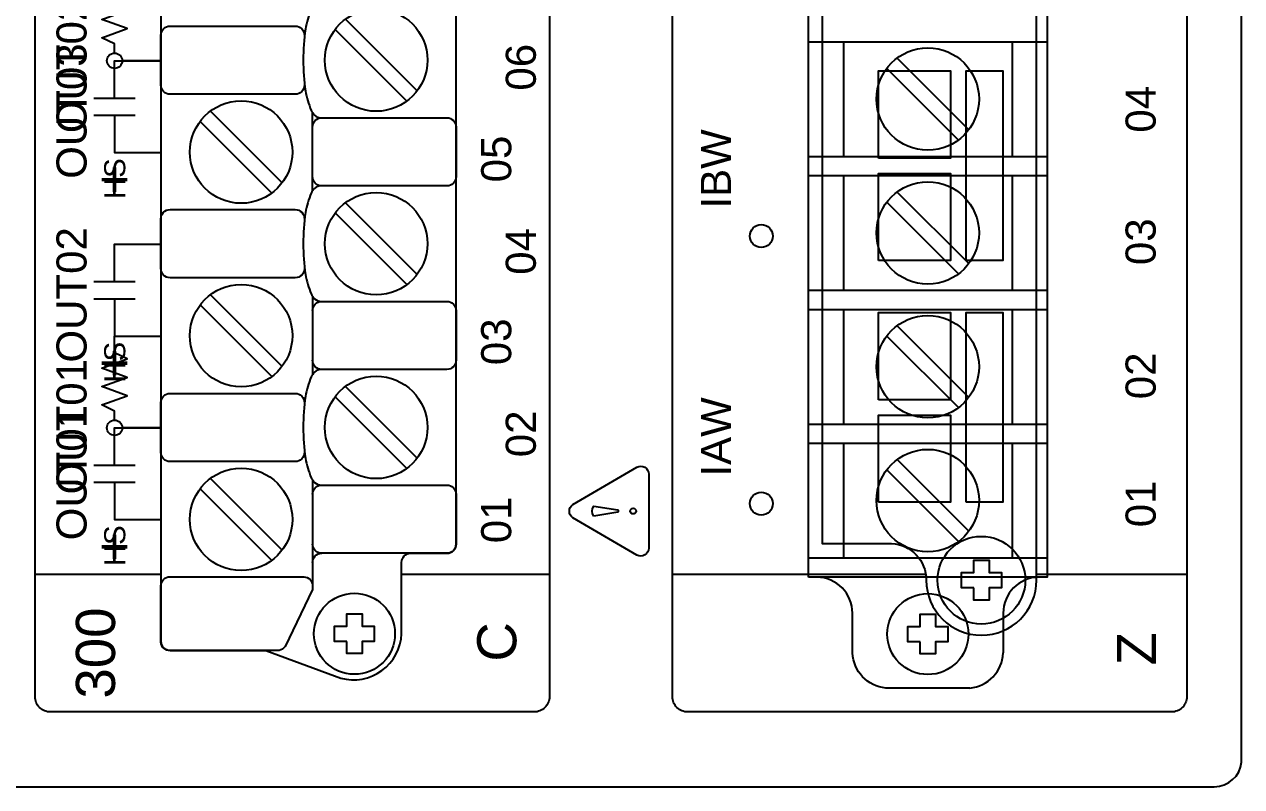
# Model space of a CAD drawing. Extents: x 1 to 47.7, y 0.3 to 34.2.
# Drawn here: x 35.879 to 39.855, y 3.325 to 5.817 of the extents above; entities that cross this region are included whole.
import ezdxf

# ---------------------------------------------------------------- set-up
doc = ezdxf.new("R2010")
doc.units = 0
doc.header["$MEASUREMENT"] = 0
for name, color, linetype in [('1_1__1__SCREW_TERMINAL', 7, 'CONTINUOUS'), ('1_2__2__CONNECTORIZED', 7, 'CONTINUOUS'), ('5_1__0__EMPTY', 7, 'CONTINUOUS'), ('5_2__2___8__OPTOISO_IND_LS', 7, 'CONTINUOUS'), ('5_3__7___8__OPTOISO_IND_LS', 7, 'CONTINUOUS'), ('5_4__4___24__OPTOISO_LS_IN', 7, 'CONTINUOUS'), ('5_5__D___24__OPTOISO_LS_IN', 7, 'CONTINUOUS'), ('5_6__8___8__OPTOISO_IND_LS', 7, 'CONTINUOUS'), ('6_0______DWG_', 7, 'CONTINUOUS')]:
    doc.layers.add(name, color=color, linetype=linetype)
doc.styles.add('ARIAL', font='arial.ttf')

msp = doc.modelspace()

# ---------------------------------------------------------------- linework, layer by layer
at = {"layer": '1_1__1__SCREW_TERMINAL'}
for points in [[(38.4397, 4.0102), (38.4397, 6.6978), (39.2197, 6.6978), (39.2197, 4.0102)], [(38.8049, 3.799), (38.7646, 3.799), (38.7646, 3.849), (38.8049, 3.849), (38.8049, 3.8891), (38.8549, 3.8891), (38.8549, 3.849), (38.8948, 3.849), (38.8948, 3.799), (38.8549, 3.799), (38.8549, 3.7589), (38.8049, 3.7589)]]:
    msp.add_lwpolyline(points, close=True, dxfattribs=at)
for points in [[(38.4397, 5.7603), (39.2197, 5.7603)], [(38.5548, 5.3853), (38.5548, 5.7603)], [(39.1047, 5.7603), (39.1047, 5.3853)], [(38.7292, 5.7065), (38.9634, 5.4724)], [(38.6958, 5.6731), (38.9299, 5.439)], [(38.4397, 5.3853), (39.2197, 5.3853)], [(38.4397, 5.3228), (39.2197, 5.3228)], [(38.5548, 4.9478), (38.5548, 5.3228)], [(39.1047, 5.3228), (39.1047, 4.9478)], [(38.7292, 5.269), (38.9634, 5.0348)], [(38.6958, 5.2356), (38.9299, 5.0014)], [(38.4397, 4.9478), (39.2197, 4.9478)], [(38.4397, 4.8853), (39.2197, 4.8853)], [(38.5548, 4.5103), (38.5548, 4.8853)], [(39.1047, 4.8853), (39.1047, 4.5103)], [(38.7292, 4.8317), (38.9634, 4.5975)], [(38.6958, 4.7982), (38.9299, 4.5641)], [(38.4397, 4.5103), (39.2197, 4.5103)], [(38.4397, 4.4478), (39.2197, 4.4478)], [(38.5548, 4.0728), (38.5548, 4.4478)], [(39.1047, 4.4478), (39.1047, 4.0728)], [(38.7292, 4.3941), (38.9634, 4.16)], [(38.6958, 4.3607), (38.9299, 4.1265)], [(38.4397, 4.0728), (39.2197, 4.0728)], [(37.9956, 4.0192), (38.4397, 4.0192)], [(39.2197, 4.0192), (39.6755, 4.0192)]]:
    msp.add_lwpolyline(points, dxfattribs=at)
for points in [[(38.9669, 3.6474), (38.6925, 3.6474, -0.374201), (38.5838, 3.7621), (38.5837, 3.8922, 0.403969), (38.4678, 4.0102)], [(39.1916, 4.0102, 0.403969), (39.0757, 3.8922), (39.0757, 3.7621, -0.374201)], [(38.9669, 3.6474, 0.374201), (39.0757, 3.7621)]]:
    msp.add_lwpolyline(points, format="xyb", dxfattribs=at)
for centre, radius in [((38.8296, 5.5728), 0.1673), ((38.8296, 5.1352), 0.1673), ((38.8296, 4.6979), 0.1673), ((38.8296, 4.2603), 0.1673), ((38.8297, 3.824), 0.1324)]:
    msp.add_circle(centre, radius, dxfattribs=at)
at = {"layer": '1_2__2__CONNECTORIZED'}
msp.add_lwpolyline([(38.8247, 4, 1), (39.1847, 4), (39.1849, 6.59), (38.9586, 6.59, -0.405199), (38.8447, 6.7099, 0.999995), (38.4846, 6.7099), (38.4848, 4.12), (38.7109, 4.12, -0.399232)], format="xyb", close=True, dxfattribs=at)
for points in [[(38.6682, 5.3799), (38.6682, 5.6649), (38.9032, 5.6649), (38.9032, 5.3799)], [(38.9548, 5.0449), (38.9548, 5.6649), (39.0749, 5.6649), (39.0749, 5.0449)], [(38.6682, 5.0449), (38.6682, 5.3299), (38.9032, 5.3299), (38.9032, 5.0449)], [(38.6682, 4.5899), (38.6682, 4.8749), (38.9032, 4.8749), (38.9032, 4.5899)], [(38.9548, 4.2549), (38.9548, 4.8749), (39.0749, 4.8749), (39.0749, 4.2549)], [(38.6682, 4.2549), (38.6682, 4.5399), (38.9032, 4.5399), (38.9032, 4.2549)], [(38.9796, 3.975), (38.9396, 3.975), (38.9396, 4.025), (38.9796, 4.025), (38.9796, 4.0651), (39.0299, 4.0651), (39.0299, 4.025), (39.0698, 4.025), (39.0698, 3.975), (39.0299, 3.975), (39.0299, 3.9349), (38.9796, 3.9349), (38.9796, 3.975)]]:
    msp.add_lwpolyline(points, close=True, dxfattribs=at)
for points in [[(37.9956, 4.0192), (38.8232, 4.0192)], [(39.1847, 4.0192), (39.6755, 4.0192)]]:
    msp.add_lwpolyline(points, dxfattribs=at)
msp.add_circle((39.0047, 4), 0.1433, dxfattribs=at)
at = {"layer": '5_1__0__EMPTY'}
msp.add_lwpolyline([(36.3247, 8.7815), (36.3247, 3.8004, 0.414215), (36.3547, 3.7704), (36.6675, 3.7705), (36.9123, 3.6796, 0.47859), (37.1108, 3.8246), (37.1108, 4.058, -0.414214), (37.1408, 4.088), (37.2588, 4.088, 0.414213), (37.2888, 4.118), (37.2889, 9.0998, 0.414214), (37.2589, 9.1298), (36.9459, 9.1298), (36.7011, 9.2207, 0.480048), (36.5029, 9.0757), (36.5029, 8.8415, -0.414214), (36.4729, 8.8115), (36.3547, 8.8115, 0.414212), (36.3247, 8.7815), (36.3247, 8.7815)], format="xyb", dxfattribs=at)
msp.add_lwpolyline([(36.9319, 3.8), (36.8916, 3.8), (36.8916, 3.85), (36.9319, 3.85), (36.9319, 3.8901), (36.9819, 3.8901), (36.9819, 3.85), (37.0218, 3.85), (37.0218, 3.8), (36.9819, 3.8), (36.9819, 3.7599), (36.9319, 3.7599)], close=True, dxfattribs=at)
msp.add_circle((36.9567, 3.825), 0.1324, dxfattribs=at)
at = {"layer": '5_2__2___8__OPTOISO_IND_LS'}
for points in [[(37.2588, 4.088, 0.414213), (37.2888, 4.118), (37.2889, 9.0998, 0.414214), (37.2589, 9.1298), (36.9459, 9.1298), (36.7011, 9.2207, 0.480048), (36.5029, 9.0757), (36.5029, 8.8415, -0.414214), (36.4729, 8.8115), (36.3547, 8.8115, 0.414212), (36.3247, 8.7815), (36.3247, 8.7815), (36.3247, 3.8004, 0.414215), (36.3547, 3.7704), (36.6675, 3.7705), (36.9123, 3.6796, 0.47859), (37.1108, 3.8246), (37.1108, 4.058, -0.414214), (37.1408, 4.088)], [(36.8501, 5.8895, 0.191033), (36.8262, 5.881, 0.081668), (36.816, 5.8654, 0.0591), (36.7967, 5.8017, 0.034646), (36.7896, 5.7002, 0.03436), (36.7967, 5.5995, 0.0591), (36.816, 5.5358, 0.081668), (36.8262, 5.5201, 0.191033), (36.8501, 5.5116)], [(36.7934, 5.6265), (36.7934, 5.6186, -0.414214), (36.7634, 5.5886), (36.3547, 5.5886, -0.414214), (36.3247, 5.6186), (36.3247, 5.7815, -0.414214), (36.3547, 5.8115), (36.7634, 5.8115, -0.414214), (36.7934, 5.7815), (36.7934, 5.7746)], [(36.8201, 5.4816, -0.414214), (36.8501, 5.5116), (37.2588, 5.5116, -0.414214), (37.2888, 5.4816), (37.2888, 5.3188, -0.414214), (37.2588, 5.2888), (36.8501, 5.2888, -0.414214), (36.8201, 5.3188)], [(36.8501, 5.2895, 0.191033), (36.8262, 5.281, 0.081668), (36.816, 5.2654, 0.0591), (36.7967, 5.2017, 0.034646), (36.7896, 5.1001, 0.03436), (36.7967, 4.9995, 0.0591), (36.816, 4.9357, 0.081668), (36.8262, 4.9201, 0.191033), (36.8501, 4.9116)], [(36.7934, 5.0265), (36.7934, 5.0186, -0.414214), (36.7634, 4.9886), (36.3547, 4.9886, -0.414214), (36.3247, 5.0186), (36.3247, 5.1814, -0.414214), (36.3547, 5.2114), (36.7634, 5.2114, -0.414214), (36.7934, 5.1814), (36.7934, 5.1746)], [(36.8201, 4.8816, -0.414214), (36.8501, 4.9116), (37.2588, 4.9116, -0.414214), (37.2888, 4.8816), (37.2888, 4.7188, -0.414214), (37.2588, 4.6888), (36.8501, 4.6888, -0.414214), (36.8201, 4.7188)], [(36.8501, 4.6888, 0.191033), (36.8262, 4.6802, 0.081668), (36.816, 4.6646, 0.0591), (36.7967, 4.6009, 0.034646), (36.7896, 4.4994, 0.03436), (36.7967, 4.3987, 0.0591), (36.816, 4.335, 0.081668), (36.8262, 4.3194, 0.191033), (36.8501, 4.3108)], [(36.7934, 4.4257), (36.7934, 4.4178, -0.414214), (36.7634, 4.3878), (36.3547, 4.3878, -0.414214), (36.3247, 4.4178), (36.3247, 4.5807, -0.414214), (36.3547, 4.6107), (36.7634, 4.6107, -0.414214), (36.7934, 4.5807), (36.7934, 4.5739)], [(36.8201, 4.3274), (36.8201, 3.9692), (36.7303, 3.7833, -0.241986), (36.7105, 3.7705), (36.3547, 3.7704, -0.422157), (36.3248, 3.7971), (36.3247, 3.9814, -0.414214), (36.3547, 4.0114), (36.7918, 4.0114, -0.390527), (36.8201, 3.9814)], [(36.8201, 4.2808, -0.414214), (36.8501, 4.3108), (37.2588, 4.3108, -0.414214), (37.2888, 4.2808), (37.2888, 4.118, -0.414214), (37.2588, 4.088), (36.8501, 4.088, -0.414214), (36.8201, 4.118)], [(36.8201, 4.058, -0.414214), (36.8501, 4.088)]]:
    msp.add_lwpolyline(points, format="xyb", dxfattribs=at)
for points in [[(36.9275, 5.834), (37.1616, 5.5998)], [(36.894, 5.8005), (37.1282, 5.5664)], [(36.1735, 5.576), (36.1735, 5.6982), (36.3247, 5.6982)], [(36.106, 5.576), (36.241, 5.576)], [(36.4865, 5.5333), (36.7206, 5.2991)], [(36.8201, 5.273), (36.8201, 5.5281)], [(36.106, 5.5203), (36.241, 5.5203)], [(36.1735, 5.5203), (36.1735, 5.3982), (36.3247, 5.3982)], [(36.4531, 5.4999), (36.6872, 5.2657)], [(36.9275, 5.2339), (37.1616, 4.9998)], [(36.894, 5.2005), (37.1282, 4.9664)], [(36.1735, 4.976), (36.1735, 5.0982), (36.3247, 5.0982)], [(36.106, 4.976), (36.241, 4.976)], [(36.4865, 4.9333), (36.7206, 4.6991)], [(36.106, 4.9203), (36.241, 4.9203)], [(36.1735, 4.9203), (36.1735, 4.7982), (36.3247, 4.7982)], [(36.4531, 4.8999), (36.6872, 4.6657)], [(36.8201, 4.9281), (36.8201, 4.6722)], [(36.9275, 4.6332), (37.1616, 4.399)], [(36.894, 4.5998), (37.1282, 4.3656)], [(36.1735, 4.376), (36.1735, 4.4982), (36.3247, 4.4982)], [(36.106, 4.376), (36.241, 4.376)], [(36.106, 4.3203), (36.241, 4.3203)], [(36.1735, 4.3203), (36.1735, 4.1982), (36.3247, 4.1982)], [(36.4531, 4.2991), (36.6872, 4.0649)], [(36.4865, 4.3325), (36.7206, 4.0984)]]:
    msp.add_lwpolyline(points, dxfattribs=at)
msp.add_lwpolyline([(36.9319, 3.8), (36.8916, 3.8), (36.8916, 3.85), (36.9319, 3.85), (36.9319, 3.8901), (36.9819, 3.8901), (36.9819, 3.85), (37.0218, 3.85), (37.0218, 3.8), (36.9819, 3.8), (36.9819, 3.7599), (36.9319, 3.7599)], close=True, dxfattribs=at)
for centre, radius in [((37.0278, 5.7002), 0.1673), ((36.5868, 5.3995), 0.1673), ((37.0278, 5.1001), 0.1673), ((36.5868, 4.7995), 0.1673), ((37.0278, 4.4994), 0.1673), ((36.5868, 4.1987), 0.1673), ((36.9567, 3.825), 0.1324)]:
    msp.add_circle(centre, radius, dxfattribs=at)
at = {"layer": '5_3__7___8__OPTOISO_IND_LS'}
for points in [[(37.2588, 4.088, 0.414213), (37.2888, 4.118), (37.2889, 9.0998, 0.414214), (37.2589, 9.1298), (36.9459, 9.1298), (36.7011, 9.2207, 0.480048), (36.5029, 9.0757), (36.5029, 8.8415, -0.414214), (36.4729, 8.8115), (36.3547, 8.8115, 0.414212), (36.3247, 8.7815), (36.3247, 8.7815), (36.3247, 3.8004, 0.414215), (36.3547, 3.7704), (36.6675, 3.7705), (36.9123, 3.6796, 0.47859), (37.1108, 3.8246), (37.1108, 4.058, -0.414214), (37.1408, 4.088)], [(36.8501, 5.8895, 0.191033), (36.8262, 5.881, 0.081668), (36.816, 5.8654, 0.0591), (36.7967, 5.8017, 0.034646), (36.7896, 5.7002, 0.03436), (36.7967, 5.5995, 0.0591), (36.816, 5.5358, 0.081668), (36.8262, 5.5201, 0.191033), (36.8501, 5.5116)], [(36.7934, 5.6265), (36.7934, 5.6186, -0.414214), (36.7634, 5.5886), (36.3547, 5.5886, -0.414214), (36.3247, 5.6186), (36.3247, 5.7815, -0.414214), (36.3547, 5.8115), (36.7634, 5.8115, -0.414214), (36.7934, 5.7815), (36.7934, 5.7746)], [(36.8201, 5.4816, -0.414214), (36.8501, 5.5116), (37.2588, 5.5116, -0.414214), (37.2888, 5.4816), (37.2888, 5.3188, -0.414214), (37.2588, 5.2888), (36.8501, 5.2888, -0.414214), (36.8201, 5.3188)], [(36.8501, 5.2895, 0.191033), (36.8262, 5.281, 0.081668), (36.816, 5.2654, 0.0591), (36.7967, 5.2017, 0.034646), (36.7896, 5.1001, 0.03436), (36.7967, 4.9995, 0.0591), (36.816, 4.9357, 0.081668), (36.8262, 4.9201, 0.191033), (36.8501, 4.9116)], [(36.7934, 5.0265), (36.7934, 5.0186, -0.414214), (36.7634, 4.9886), (36.3547, 4.9886, -0.414214), (36.3247, 5.0186), (36.3247, 5.1814, -0.414214), (36.3547, 5.2114), (36.7634, 5.2114, -0.414214), (36.7934, 5.1814), (36.7934, 5.1746)], [(36.8201, 4.8816, -0.414214), (36.8501, 4.9116), (37.2588, 4.9116, -0.414214), (37.2888, 4.8816), (37.2888, 4.7188, -0.414214), (37.2588, 4.6888), (36.8501, 4.6888, -0.414214), (36.8201, 4.7188)], [(36.8501, 4.6888, 0.191033), (36.8262, 4.6802, 0.081668), (36.816, 4.6646, 0.0591), (36.7967, 4.6009, 0.034646), (36.7896, 4.4994, 0.03436), (36.7967, 4.3987, 0.0591), (36.816, 4.335, 0.081668), (36.8262, 4.3194, 0.191033), (36.8501, 4.3108)], [(36.7934, 4.4257), (36.7934, 4.4178, -0.414214), (36.7634, 4.3878), (36.3547, 4.3878, -0.414214), (36.3247, 4.4178), (36.3247, 4.5807, -0.414214), (36.3547, 4.6107), (36.7634, 4.6107, -0.414214), (36.7934, 4.5807), (36.7934, 4.5739)], [(36.8201, 4.3274), (36.8201, 3.9692), (36.7303, 3.7833, -0.241986), (36.7105, 3.7705), (36.3547, 3.7704, -0.422157), (36.3248, 3.7971), (36.3247, 3.9814, -0.414214), (36.3547, 4.0114), (36.7918, 4.0114, -0.390527), (36.8201, 3.9814)], [(36.8201, 4.2808, -0.414214), (36.8501, 4.3108), (37.2588, 4.3108, -0.414214), (37.2888, 4.2808), (37.2888, 4.118, -0.414214), (37.2588, 4.088), (36.8501, 4.088, -0.414214), (36.8201, 4.118)], [(36.8201, 4.058, -0.414214), (36.8501, 4.088)]]:
    msp.add_lwpolyline(points, format="xyb", dxfattribs=at)
for points in [[(36.9275, 5.834), (37.1616, 5.5998)], [(36.894, 5.8005), (37.1282, 5.5664)], [(36.1735, 5.576), (36.1735, 5.6982), (36.3247, 5.6982)], [(36.106, 5.576), (36.241, 5.576)], [(36.4865, 5.5333), (36.7206, 5.2991)], [(36.8201, 5.273), (36.8201, 5.5281)], [(36.106, 5.5203), (36.241, 5.5203)], [(36.1735, 5.5203), (36.1735, 5.3982), (36.3247, 5.3982)], [(36.4531, 5.4999), (36.6872, 5.2657)], [(36.9275, 5.2339), (37.1616, 4.9998)], [(36.894, 5.2005), (37.1282, 4.9664)], [(36.1735, 4.976), (36.1735, 5.0982), (36.3247, 5.0982)], [(36.106, 4.976), (36.241, 4.976)], [(36.4865, 4.9333), (36.7206, 4.6991)], [(36.106, 4.9203), (36.241, 4.9203)], [(36.1735, 4.9203), (36.1735, 4.7982), (36.3247, 4.7982)], [(36.4531, 4.8999), (36.6872, 4.6657)], [(36.8201, 4.9281), (36.8201, 4.6722)], [(36.9275, 4.6332), (37.1616, 4.399)], [(36.894, 4.5998), (37.1282, 4.3656)], [(36.1735, 4.376), (36.1735, 4.4982), (36.3247, 4.4982)], [(36.106, 4.376), (36.241, 4.376)], [(36.106, 4.3203), (36.241, 4.3203)], [(36.1735, 4.3203), (36.1735, 4.1982), (36.3247, 4.1982)], [(36.4531, 4.2991), (36.6872, 4.0649)], [(36.4865, 4.3325), (36.7206, 4.0984)]]:
    msp.add_lwpolyline(points, dxfattribs=at)
msp.add_lwpolyline([(36.9319, 3.8), (36.8916, 3.8), (36.8916, 3.85), (36.9319, 3.85), (36.9319, 3.8901), (36.9819, 3.8901), (36.9819, 3.85), (37.0218, 3.85), (37.0218, 3.8), (36.9819, 3.8), (36.9819, 3.7599), (36.9319, 3.7599)], close=True, dxfattribs=at)
for centre, radius in [((37.0278, 5.7002), 0.1673), ((36.5868, 5.3995), 0.1673), ((37.0278, 5.1001), 0.1673), ((36.5868, 4.7995), 0.1673), ((37.0278, 4.4994), 0.1673), ((36.5868, 4.1987), 0.1673), ((36.9567, 3.825), 0.1324)]:
    msp.add_circle(centre, radius, dxfattribs=at)
at = {"layer": '5_4__4___24__OPTOISO_LS_IN'}
for points in [[(37.2588, 4.088, 0.414213), (37.2888, 4.118), (37.2889, 9.0998, 0.414214), (37.2589, 9.1298), (36.9459, 9.1298), (36.7011, 9.2207, 0.480048), (36.5029, 9.0757), (36.5029, 8.8415, -0.414214), (36.4729, 8.8115), (36.3547, 8.8115, 0.414212), (36.3247, 8.7815), (36.3247, 8.7815), (36.3247, 3.8004, 0.414215), (36.3547, 3.7704), (36.6675, 3.7705), (36.9123, 3.6796, 0.47859), (37.1108, 3.8246), (37.1108, 4.058, -0.414214), (37.1408, 4.088)], [(36.8501, 5.8895, 0.191033), (36.8262, 5.881, 0.081668), (36.816, 5.8654, 0.0591), (36.7967, 5.8017, 0.034646), (36.7896, 5.7002, 0.03436), (36.7967, 5.5995, 0.0591), (36.816, 5.5358, 0.081668), (36.8262, 5.5201, 0.191033), (36.8501, 5.5116)], [(36.7934, 5.6265), (36.7934, 5.6186, -0.414214), (36.7634, 5.5886), (36.3547, 5.5886, -0.414214), (36.3247, 5.6186), (36.3247, 5.7815, -0.414214), (36.3547, 5.8115), (36.7634, 5.8115, -0.414214), (36.7934, 5.7815), (36.7934, 5.7746)], [(36.8201, 5.4816, -0.414214), (36.8501, 5.5116), (37.2588, 5.5116, -0.414214), (37.2888, 5.4816), (37.2888, 5.3188, -0.414214), (37.2588, 5.2888), (36.8501, 5.2888, -0.414214), (36.8201, 5.3188)], [(36.8501, 5.2895, 0.191033), (36.8262, 5.281, 0.081668), (36.816, 5.2654, 0.0591), (36.7967, 5.2017, 0.034646), (36.7896, 5.1001, 0.03436), (36.7967, 4.9995, 0.0591), (36.816, 4.9357, 0.081668), (36.8262, 4.9201, 0.191033), (36.8501, 4.9116)], [(36.7934, 5.0265), (36.7934, 5.0186, -0.414214), (36.7634, 4.9886), (36.3547, 4.9886, -0.414214), (36.3247, 5.0186), (36.3247, 5.1814, -0.414214), (36.3547, 5.2114), (36.7634, 5.2114, -0.414214), (36.7934, 5.1814), (36.7934, 5.1746)], [(36.8201, 4.8816, -0.414214), (36.8501, 4.9116), (37.2588, 4.9116, -0.414214), (37.2888, 4.8816), (37.2888, 4.7188, -0.414214), (37.2588, 4.6888), (36.8501, 4.6888, -0.414214), (36.8201, 4.7188)], [(36.8501, 4.6888, 0.191033), (36.8262, 4.6802, 0.081668), (36.816, 4.6646, 0.0591), (36.7967, 4.6009, 0.034646), (36.7896, 4.4994, 0.03436), (36.7967, 4.3987, 0.0591), (36.816, 4.335, 0.081668), (36.8262, 4.3194, 0.191033), (36.8501, 4.3108)], [(36.7934, 4.4257), (36.7934, 4.4178, -0.414214), (36.7634, 4.3878), (36.3547, 4.3878, -0.414214), (36.3247, 4.4178), (36.3247, 4.5807, -0.414214), (36.3547, 4.6107), (36.7634, 4.6107, -0.414214), (36.7934, 4.5807), (36.7934, 4.5739)], [(36.8201, 4.3274), (36.8201, 3.9692), (36.7303, 3.7833, -0.241986), (36.7105, 3.7705), (36.3547, 3.7704, -0.422157), (36.3248, 3.7971), (36.3247, 3.9814, -0.414214), (36.3547, 4.0114), (36.7918, 4.0114, -0.390527), (36.8201, 3.9814)], [(36.8201, 4.2808, -0.414214), (36.8501, 4.3108), (37.2588, 4.3108, -0.414214), (37.2888, 4.2808), (37.2888, 4.118, -0.414214), (37.2588, 4.088), (36.8501, 4.088, -0.414214), (36.8201, 4.118)], [(36.8201, 4.058, -0.414214), (36.8501, 4.088)]]:
    msp.add_lwpolyline(points, format="xyb", dxfattribs=at)
for points in [[(36.9275, 5.834), (37.1616, 5.5998)], [(36.894, 5.8005), (37.1282, 5.5664)], [(36.1735, 5.576), (36.1735, 5.6982), (36.3247, 5.6982)], [(36.106, 5.576), (36.241, 5.576)], [(36.4865, 5.5333), (36.7206, 5.2991)], [(36.8201, 5.273), (36.8201, 5.5281)], [(36.106, 5.5203), (36.241, 5.5203)], [(36.1735, 5.5203), (36.1735, 5.3982), (36.3247, 5.3982)], [(36.4531, 5.4999), (36.6872, 5.2657)], [(36.9275, 5.2339), (37.1616, 4.9998)], [(36.894, 5.2005), (37.1282, 4.9664)], [(36.1735, 4.976), (36.1735, 5.0982), (36.3247, 5.0982)], [(36.106, 4.976), (36.241, 4.976)], [(36.4865, 4.9333), (36.7206, 4.6991)], [(36.106, 4.9203), (36.241, 4.9203)], [(36.1735, 4.9203), (36.1735, 4.7982), (36.3247, 4.7982)], [(36.4531, 4.8999), (36.6872, 4.6657)], [(36.8201, 4.9281), (36.8201, 4.6722)], [(36.9275, 4.6332), (37.1616, 4.399)], [(36.894, 4.5998), (37.1282, 4.3656)], [(36.1735, 4.376), (36.1735, 4.4982), (36.3247, 4.4982)], [(36.106, 4.376), (36.241, 4.376)], [(36.106, 4.3203), (36.241, 4.3203)], [(36.1735, 4.3203), (36.1735, 4.1982), (36.3247, 4.1982)], [(36.4531, 4.2991), (36.6872, 4.0649)], [(36.4865, 4.3325), (36.7206, 4.0984)]]:
    msp.add_lwpolyline(points, dxfattribs=at)
msp.add_lwpolyline([(36.9319, 3.8), (36.8916, 3.8), (36.8916, 3.85), (36.9319, 3.85), (36.9319, 3.8901), (36.9819, 3.8901), (36.9819, 3.85), (37.0218, 3.85), (37.0218, 3.8), (36.9819, 3.8), (36.9819, 3.7599), (36.9319, 3.7599)], close=True, dxfattribs=at)
for centre, radius in [((37.0278, 5.7002), 0.1673), ((36.5868, 5.3995), 0.1673), ((37.0278, 5.1001), 0.1673), ((36.5868, 4.7995), 0.1673), ((37.0278, 4.4994), 0.1673), ((36.5868, 4.1987), 0.1673), ((36.9567, 3.825), 0.1324)]:
    msp.add_circle(centre, radius, dxfattribs=at)
at = {"layer": '5_5__D___24__OPTOISO_LS_IN'}
for points in [[(37.2588, 4.088, 0.414213), (37.2888, 4.118), (37.2889, 9.0998, 0.414214), (37.2589, 9.1298), (36.9459, 9.1298), (36.7011, 9.2207, 0.480048), (36.5029, 9.0757), (36.5029, 8.8415, -0.414214), (36.4729, 8.8115), (36.3547, 8.8115, 0.414212), (36.3247, 8.7815), (36.3247, 8.7815), (36.3247, 3.8004, 0.414215), (36.3547, 3.7704), (36.6675, 3.7705), (36.9123, 3.6796, 0.47859), (37.1108, 3.8246), (37.1108, 4.058, -0.414214), (37.1408, 4.088)], [(36.8501, 5.8895, 0.191033), (36.8262, 5.881, 0.081668), (36.816, 5.8654, 0.0591), (36.7967, 5.8017, 0.034646), (36.7896, 5.7002, 0.03436), (36.7967, 5.5995, 0.0591), (36.816, 5.5358, 0.081668), (36.8262, 5.5201, 0.191033), (36.8501, 5.5116)], [(36.7934, 5.6265), (36.7934, 5.6186, -0.414214), (36.7634, 5.5886), (36.3547, 5.5886, -0.414214), (36.3247, 5.6186), (36.3247, 5.7815, -0.414214), (36.3547, 5.8115), (36.7634, 5.8115, -0.414214), (36.7934, 5.7815), (36.7934, 5.7746)], [(36.8201, 5.4816, -0.414214), (36.8501, 5.5116), (37.2588, 5.5116, -0.414214), (37.2888, 5.4816), (37.2888, 5.3188, -0.414214), (37.2588, 5.2888), (36.8501, 5.2888, -0.414214), (36.8201, 5.3188)], [(36.8501, 5.2895, 0.191033), (36.8262, 5.281, 0.081668), (36.816, 5.2654, 0.0591), (36.7967, 5.2017, 0.034646), (36.7896, 5.1001, 0.03436), (36.7967, 4.9995, 0.0591), (36.816, 4.9357, 0.081668), (36.8262, 4.9201, 0.191033), (36.8501, 4.9116)], [(36.7934, 5.0265), (36.7934, 5.0186, -0.414214), (36.7634, 4.9886), (36.3547, 4.9886, -0.414214), (36.3247, 5.0186), (36.3247, 5.1814, -0.414214), (36.3547, 5.2114), (36.7634, 5.2114, -0.414214), (36.7934, 5.1814), (36.7934, 5.1746)], [(36.8201, 4.8816, -0.414214), (36.8501, 4.9116), (37.2588, 4.9116, -0.414214), (37.2888, 4.8816), (37.2888, 4.7188, -0.414214), (37.2588, 4.6888), (36.8501, 4.6888, -0.414214), (36.8201, 4.7188)], [(36.8501, 4.6888, 0.191033), (36.8262, 4.6802, 0.081668), (36.816, 4.6646, 0.0591), (36.7967, 4.6009, 0.034646), (36.7896, 4.4994, 0.03436), (36.7967, 4.3987, 0.0591), (36.816, 4.335, 0.081668), (36.8262, 4.3194, 0.191033), (36.8501, 4.3108)], [(36.7934, 4.4257), (36.7934, 4.4178, -0.414214), (36.7634, 4.3878), (36.3547, 4.3878, -0.414214), (36.3247, 4.4178), (36.3247, 4.5807, -0.414214), (36.3547, 4.6107), (36.7634, 4.6107, -0.414214), (36.7934, 4.5807), (36.7934, 4.5739)], [(36.8201, 4.3274), (36.8201, 3.9692), (36.7303, 3.7833, -0.241986), (36.7105, 3.7705), (36.3547, 3.7704, -0.422157), (36.3248, 3.7971), (36.3247, 3.9814, -0.414214), (36.3547, 4.0114), (36.7918, 4.0114, -0.390527), (36.8201, 3.9814)], [(36.8201, 4.2808, -0.414214), (36.8501, 4.3108), (37.2588, 4.3108, -0.414214), (37.2888, 4.2808), (37.2888, 4.118, -0.414214), (37.2588, 4.088), (36.8501, 4.088, -0.414214), (36.8201, 4.118)], [(36.8201, 4.058, -0.414214), (36.8501, 4.088)]]:
    msp.add_lwpolyline(points, format="xyb", dxfattribs=at)
for points in [[(36.9275, 5.834), (37.1616, 5.5998)], [(36.894, 5.8005), (37.1282, 5.5664)], [(36.1735, 5.576), (36.1735, 5.6982), (36.3247, 5.6982)], [(36.106, 5.576), (36.241, 5.576)], [(36.4865, 5.5333), (36.7206, 5.2991)], [(36.8201, 5.273), (36.8201, 5.5281)], [(36.106, 5.5203), (36.241, 5.5203)], [(36.1735, 5.5203), (36.1735, 5.3982), (36.3247, 5.3982)], [(36.4531, 5.4999), (36.6872, 5.2657)], [(36.9275, 5.2339), (37.1616, 4.9998)], [(36.894, 5.2005), (37.1282, 4.9664)], [(36.1735, 4.976), (36.1735, 5.0982), (36.3247, 5.0982)], [(36.106, 4.976), (36.241, 4.976)], [(36.4865, 4.9333), (36.7206, 4.6991)], [(36.106, 4.9203), (36.241, 4.9203)], [(36.1735, 4.9203), (36.1735, 4.7982), (36.3247, 4.7982)], [(36.4531, 4.8999), (36.6872, 4.6657)], [(36.8201, 4.9281), (36.8201, 4.6722)], [(36.9275, 4.6332), (37.1616, 4.399)], [(36.894, 4.5998), (37.1282, 4.3656)], [(36.1735, 4.376), (36.1735, 4.4982), (36.3247, 4.4982)], [(36.106, 4.376), (36.241, 4.376)], [(36.106, 4.3203), (36.241, 4.3203)], [(36.1735, 4.3203), (36.1735, 4.1982), (36.3247, 4.1982)], [(36.4531, 4.2991), (36.6872, 4.0649)], [(36.4865, 4.3325), (36.7206, 4.0984)]]:
    msp.add_lwpolyline(points, dxfattribs=at)
msp.add_lwpolyline([(36.9319, 3.8), (36.8916, 3.8), (36.8916, 3.85), (36.9319, 3.85), (36.9319, 3.8901), (36.9819, 3.8901), (36.9819, 3.85), (37.0218, 3.85), (37.0218, 3.8), (36.9819, 3.8), (36.9819, 3.7599), (36.9319, 3.7599)], close=True, dxfattribs=at)
for centre, radius in [((37.0278, 5.7002), 0.1673), ((36.5868, 5.3995), 0.1673), ((37.0278, 5.1001), 0.1673), ((36.5868, 4.7995), 0.1673), ((37.0278, 4.4994), 0.1673), ((36.5868, 4.1987), 0.1673), ((36.9567, 3.825), 0.1324)]:
    msp.add_circle(centre, radius, dxfattribs=at)
at = {"layer": '5_6__8___8__OPTOISO_IND_LS'}
for points in [[(37.2588, 4.088, 0.414213), (37.2888, 4.118), (37.2889, 9.0998, 0.414214), (37.2589, 9.1298), (36.9459, 9.1298), (36.7011, 9.2207, 0.480048), (36.5029, 9.0757), (36.5029, 8.8415, -0.414214), (36.4729, 8.8115), (36.3547, 8.8115, 0.414212), (36.3247, 8.7815), (36.3247, 8.7815), (36.3247, 3.8004, 0.414215), (36.3547, 3.7704), (36.6675, 3.7705), (36.9123, 3.6796, 0.47859), (37.1108, 3.8246), (37.1108, 4.058, -0.414214), (37.1408, 4.088)], [(36.8501, 5.8895, 0.191033), (36.8262, 5.881, 0.081668), (36.816, 5.8654, 0.0591), (36.7967, 5.8017, 0.034646), (36.7896, 5.7002, 0.03436), (36.7967, 5.5995, 0.0591), (36.816, 5.5358, 0.081668), (36.8262, 5.5201, 0.191033), (36.8501, 5.5116)], [(36.7934, 5.6265), (36.7934, 5.6186, -0.414214), (36.7634, 5.5886), (36.3547, 5.5886, -0.414214), (36.3247, 5.6186), (36.3247, 5.7815, -0.414214), (36.3547, 5.8115), (36.7634, 5.8115, -0.414214), (36.7934, 5.7815), (36.7934, 5.7746)], [(36.8201, 5.4816, -0.414214), (36.8501, 5.5116), (37.2588, 5.5116, -0.414214), (37.2888, 5.4816), (37.2888, 5.3188, -0.414214), (37.2588, 5.2888), (36.8501, 5.2888, -0.414214), (36.8201, 5.3188)], [(36.8501, 5.2895, 0.191033), (36.8262, 5.281, 0.081668), (36.816, 5.2654, 0.0591), (36.7967, 5.2017, 0.034646), (36.7896, 5.1001, 0.03436), (36.7967, 4.9995, 0.0591), (36.816, 4.9357, 0.081668), (36.8262, 4.9201, 0.191033), (36.8501, 4.9116)], [(36.7934, 5.0265), (36.7934, 5.0186, -0.414214), (36.7634, 4.9886), (36.3547, 4.9886, -0.414214), (36.3247, 5.0186), (36.3247, 5.1814, -0.414214), (36.3547, 5.2114), (36.7634, 5.2114, -0.414214), (36.7934, 5.1814), (36.7934, 5.1746)], [(36.8201, 4.8816, -0.414214), (36.8501, 4.9116), (37.2588, 4.9116, -0.414214), (37.2888, 4.8816), (37.2888, 4.7188, -0.414214), (37.2588, 4.6888), (36.8501, 4.6888, -0.414214), (36.8201, 4.7188)], [(36.8501, 4.6888, 0.191033), (36.8262, 4.6802, 0.081668), (36.816, 4.6646, 0.0591), (36.7967, 4.6009, 0.034646), (36.7896, 4.4994, 0.03436), (36.7967, 4.3987, 0.0591), (36.816, 4.335, 0.081668), (36.8262, 4.3194, 0.191033), (36.8501, 4.3108)], [(36.7934, 4.4257), (36.7934, 4.4178, -0.414214), (36.7634, 4.3878), (36.3547, 4.3878, -0.414214), (36.3247, 4.4178), (36.3247, 4.5807, -0.414214), (36.3547, 4.6107), (36.7634, 4.6107, -0.414214), (36.7934, 4.5807), (36.7934, 4.5739)], [(36.8201, 4.3274), (36.8201, 3.9692), (36.7303, 3.7833, -0.241986), (36.7105, 3.7705), (36.3547, 3.7704, -0.422157), (36.3248, 3.7971), (36.3247, 3.9814, -0.414214), (36.3547, 4.0114), (36.7918, 4.0114, -0.390527), (36.8201, 3.9814)], [(36.8201, 4.2808, -0.414214), (36.8501, 4.3108), (37.2588, 4.3108, -0.414214), (37.2888, 4.2808), (37.2888, 4.118, -0.414214), (37.2588, 4.088), (36.8501, 4.088, -0.414214), (36.8201, 4.118)], [(36.8201, 4.058, -0.414214), (36.8501, 4.088)]]:
    msp.add_lwpolyline(points, format="xyb", dxfattribs=at)
for points in [[(36.1735, 5.7232), (36.1735, 5.7531), (36.1323, 5.7731), (36.2148, 5.8031), (36.1323, 5.8332), (36.2148, 5.8632), (36.1323, 5.8932), (36.2148, 5.9232), (36.1735, 5.9432), (36.1735, 5.9982), (36.3247, 5.9982)], [(36.9275, 5.834), (37.1616, 5.5998)], [(36.894, 5.8005), (37.1282, 5.5664)], [(36.3247, 5.6982), (36.1985, 5.6982)], [(36.1735, 5.576), (36.1735, 5.6732)], [(36.106, 5.576), (36.241, 5.576)], [(36.4865, 5.5333), (36.7206, 5.2991)], [(36.8201, 5.273), (36.8201, 5.5281)], [(36.106, 5.5203), (36.241, 5.5203)], [(36.1735, 5.5203), (36.1735, 5.3982), (36.3247, 5.3982)], [(36.4531, 5.4999), (36.6872, 5.2657)], [(36.9275, 5.2339), (37.1616, 4.9998)], [(36.894, 5.2005), (37.1282, 4.9664)], [(36.4865, 4.9333), (36.7206, 4.6991)], [(36.4531, 4.8999), (36.6872, 4.6657)], [(36.8201, 4.9281), (36.8201, 4.6722)], [(36.1735, 4.5232), (36.1735, 4.5531), (36.1323, 4.5731), (36.2148, 4.6031), (36.1323, 4.6331), (36.2148, 4.6631), (36.1323, 4.6932), (36.2148, 4.7232), (36.1735, 4.7432), (36.1735, 4.7982), (36.3247, 4.7982)], [(36.9275, 4.6332), (37.1616, 4.399)], [(36.894, 4.5998), (37.1282, 4.3656)], [(36.3247, 4.4982), (36.1985, 4.4982)], [(36.1735, 4.376), (36.1735, 4.4732)], [(36.106, 4.376), (36.241, 4.376)], [(36.106, 4.3203), (36.241, 4.3203)], [(36.1735, 4.3203), (36.1735, 4.1982), (36.3247, 4.1982)], [(36.4531, 4.2991), (36.6872, 4.0649)], [(36.4865, 4.3325), (36.7206, 4.0984)]]:
    msp.add_lwpolyline(points, dxfattribs=at)
msp.add_lwpolyline([(36.9319, 3.8), (36.8916, 3.8), (36.8916, 3.85), (36.9319, 3.85), (36.9319, 3.8901), (36.9819, 3.8901), (36.9819, 3.85), (37.0218, 3.85), (37.0218, 3.8), (36.9819, 3.8), (36.9819, 3.7599), (36.9319, 3.7599)], close=True, dxfattribs=at)
for centre, radius in [((37.0278, 5.7002), 0.1673), ((36.1735, 5.6982), 0.025), ((36.5868, 5.3995), 0.1673), ((37.0278, 5.1001), 0.1673), ((36.5868, 4.7995), 0.1673), ((37.0278, 4.4994), 0.1673), ((36.1735, 4.4982), 0.025), ((36.5868, 4.1987), 0.1673), ((36.9567, 3.825), 0.1324)]:
    msp.add_circle(centre, radius, dxfattribs=at)
at = {"layer": '6_0______DWG_'}
for points in [[(39.7653, 20.575), (33.6353, 20.575, 0.414214), (33.5453, 20.485), (33.5453, 3.415, 0.414214), (33.6353, 3.325), (39.7653, 3.325, 0.381966), (39.8547, 3.405), (39.8547, 20.495, 0.381966)], [(35.9137, 3.6192), (35.9137, 20.2795, -0.468367), (35.9737, 20.3295), (37.5437, 20.3295, -0.414132), (37.5937, 20.2795), (37.5937, 3.6192, -0.414214), (37.5437, 3.5692), (35.9637, 3.5692, -0.414287)], [(37.6704, 4.2475), (37.8795, 4.3699, -0.555022), (37.918, 4.347), (37.918, 4.1049, -0.555022), (37.8795, 4.082), (37.6704, 4.2044, -0.531445)], [(37.7384, 4.2095, -0.299493), (37.7384, 4.2425), (37.8168, 4.2296), (37.8178, 4.2286), (37.8178, 4.2234), (37.8168, 4.2224), (37.7384, 4.2095)]]:
    msp.add_lwpolyline(points, format="xyb", close=True, dxfattribs=at)
msp.add_lwpolyline([(39.2225, 16.3305), (39.6256, 16.3305, -0.414214), (39.6756, 16.2805), (39.6756, 3.6192, -0.414214), (39.6256, 3.5692), (38.0456, 3.5692, -0.414214), (37.9956, 3.6192), (37.9956, 16.2805, -0.414214), (38.0456, 16.3305), (39.0175, 16.3305)], format="xyb", dxfattribs=at)
for points in [[(35.9137, 4.0192), (36.3247, 4.0192)], [(37.1108, 4.0192), (37.5937, 4.0192)]]:
    msp.add_lwpolyline(points, dxfattribs=at)
for centre, radius in [((38.2858, 5.1249), 0.0375), ((38.2858, 4.2503), 0.0375), ((37.8674, 4.226), 0.00944)]:
    msp.add_circle(centre, radius, dxfattribs=at)

# ---------------------------------------------------------------- texts
at = {"layer": '5_2__2___8__OPTOISO_IND_LS', "style": 'ARIAL'}
for s, p in [('OUT03', (36.0819, 5.3122)), ('OUT02', (36.0819, 4.7114)), ('OUT01', (36.0819, 4.1303))]:
    msp.add_text(s, height=0.09833, rotation=90, dxfattribs=at).set_placement(p)
at = {"layer": '5_3__7___8__OPTOISO_IND_LS', "style": 'ARIAL'}
for s, height, p in [('OUT03', 0.09833, (36.0819, 5.3122)), ('+', 0.118, (36.2303, 5.2612)), ('OUT02', 0.09833, (36.0819, 4.7114)), ('+', 0.118, (36.2303, 4.6612)), ('OUT01', 0.09833, (36.0819, 4.1303)), ('+', 0.118, (36.2303, 4.0612))]:
    msp.add_text(s, height=height, rotation=90, dxfattribs=at).set_placement(p)
at = {"layer": '5_4__4___24__OPTOISO_LS_IN', "style": 'ARIAL'}
for s, height, p in [('OUT03', 0.09833, (36.0819, 5.3122)), ('HS', 0.06883, (36.2084, 5.2458)), ('OUT02', 0.09833, (36.0819, 4.7114)), ('HS', 0.06883, (36.2084, 4.6458)), ('OUT01', 0.09833, (36.0819, 4.1303)), ('HS', 0.06883, (36.2084, 4.0458))]:
    msp.add_text(s, height=height, rotation=90, dxfattribs=at).set_placement(p)
at = {"layer": '5_5__D___24__OPTOISO_LS_IN', "style": 'ARIAL'}
for s, p in [('OUT03', (36.0819, 5.3122)), ('OUT02', (36.0819, 4.7114)), ('OUT01', (36.0819, 4.1303))]:
    msp.add_text(s, height=0.09833, rotation=90, dxfattribs=at).set_placement(p)
at = {"layer": '5_6__8___8__OPTOISO_IND_LS', "style": 'ARIAL'}
for s, p in [('OUT02', (36.0819, 5.4614)), ('OUT01', (36.0819, 4.2803))]:
    msp.add_text(s, height=0.09833, rotation=90, dxfattribs=at).set_placement(p)
at = {"layer": '6_0______DWG_', "style": 'ARIAL'}
for s, height, p in [('06', 0.09833, (37.5494, 5.6005)), ('04', 0.09833, (39.5738, 5.463)), ('05', 0.09833, (37.469, 5.3005)), ('IBW', 0.09833, (38.1866, 5.2148)), ('03', 0.09833, (39.5738, 5.03)), ('04', 0.09833, (37.5494, 4.9984)), ('03', 0.09833, (37.469, 4.7029)), ('02', 0.09833, (39.5738, 4.5916)), ('IAW', 0.09833, (38.1866, 4.3387)), ('02', 0.09833, (37.5494, 4.402)), ('01', 0.09833, (39.5738, 4.1731)), ('01', 0.09833, (37.469, 4.1209)), ('300', 0.12783, (36.1749, 3.6129)), ('C', 0.1278, (37.4857, 3.7338)), ('Z', 0.1278, (39.5753, 3.7211))]:
    msp.add_text(s, height=height, rotation=90, dxfattribs=at).set_placement(p)

doc.saveas('drawing.dxf')
